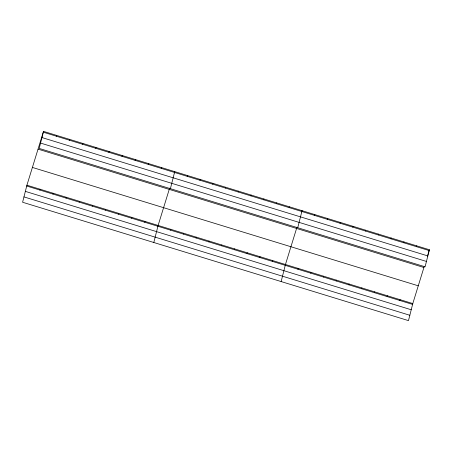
<?xml version="1.0" encoding="UTF-8"?>
<svg xmlns="http://www.w3.org/2000/svg" width="452" height="452" viewBox="0 0 452 452"><rect width="100%" height="100%" fill="white"/><g stroke="black" fill="none" stroke-linecap="round" stroke-linejoin="round"><path stroke-width="0.68" d="M43.522 131.374L39.205 148.431L425.083 266.804L429.4 249.747L43.522 131.374L26.917 185.196L22.6 202.253L408.478 320.626L412.795 303.569L424.309 266.239M39.827 190.049L40.036 189.218M56.432 136.227L56.641 135.397M52.946 194.072L53.155 193.247M69.551 140.25L69.761 139.425M66.065 198.095L66.274 197.27M82.671 144.278L82.88 143.448M79.185 202.123L79.394 201.293M95.79 148.301L95.999 147.471M92.304 206.146L92.513 205.321M108.909 152.324L109.118 151.499M105.423 210.169L105.632 209.344M122.029 156.352L122.238 155.522M118.548 214.197L118.757 213.367M135.148 160.375L135.363 159.545M131.668 218.22L131.877 217.395M148.273 164.398L148.482 163.573M144.787 222.248L144.996 221.418M161.392 168.427L161.601 167.596M153.799 242.498L158.115 225.441L169.63 188.111M170.404 188.676L174.721 171.624L174.331 172.89M170.641 230.175L170.85 229.35M187.247 176.353L187.456 175.529M183.371 234.085L183.585 233.255M199.976 180.263L200.185 179.433M196.106 237.989L196.315 237.164M212.711 184.167L212.92 183.342M208.841 241.893L209.05 241.069M225.446 188.077L225.655 187.247M221.576 245.803L221.785 244.973M238.181 191.981L238.39 191.151M234.311 249.707L234.52 248.882M250.916 195.885L251.126 195.061M247.041 253.617L247.255 252.787M263.646 199.795L263.861 198.965M259.776 257.521L259.985 256.691M276.381 203.699L276.59 202.875M272.511 261.425L272.72 260.601M289.116 207.609L289.325 206.779M281.138 281.562L285.455 264.505L296.97 227.175M297.744 227.74L302.06 210.683L301.67 211.954M297.981 269.239L298.19 268.415M314.586 215.418L314.795 214.593M310.71 273.149L310.925 272.319M327.316 219.327L327.531 218.497M323.446 277.053L323.655 276.223M340.051 223.231L340.26 222.407M336.181 280.958L336.39 280.133M352.786 227.141L352.995 226.311M348.916 284.867L349.125 284.037M365.521 231.045L365.73 230.215M361.651 288.772L361.86 287.947M378.256 234.95L378.465 234.125M374.386 292.681L374.595 291.851M390.991 238.859L391.2 238.029M387.115 296.585L387.324 295.755M403.721 242.764L403.93 241.939M399.851 300.49L400.06 299.665M416.456 246.668L416.665 245.843M427.445 256.092L429.4 249.747M43.313 132.204L429.191 250.577M41.957 137.555L427.835 255.934M40.561 143.075L426.439 261.448M38.041 149.137L423.919 267.511M32.397 167.432L418.275 285.811M26.917 185.196L412.795 303.569M26.708 186.021L412.586 304.399M25.352 191.377L411.23 309.756M23.956 196.897L409.834 315.27"/></g></svg>
